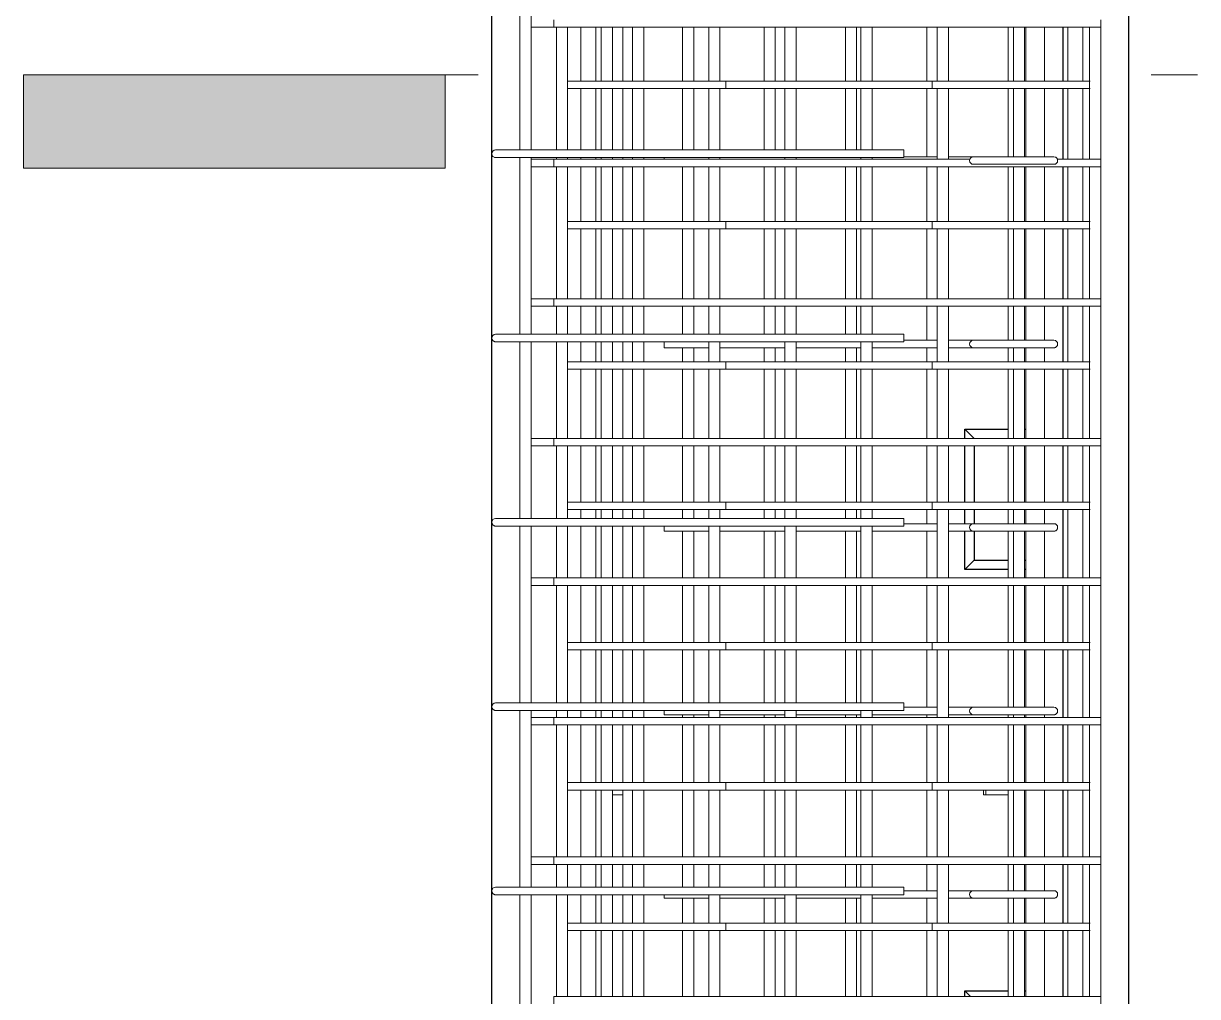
# Model space of a CAD drawing. Header units: millimetres. Extents: x 20 to 15200, y -2824 to 20808.
# Drawn here: x 1531 to 2784, y 3710 to 4749 of the extents above; entities that cross this region are included whole.
import ezdxf

# ---------------------------------------------------------------- set-up
doc = ezdxf.new("R2010")
doc.units = ezdxf.units.MM
for name, color, linetype, lineweight in [('A-GENM', 13, 'Continuous', 18), ('A-WALL', 113, 'Continuous', 25), ('G-ANNO-SYMB', 111, 'Continuous', 9), ('S-RBAR', 171, 'Continuous', 18)]:
    doc.layers.add(name, color=color, linetype=linetype, lineweight=lineweight)

# ---------------------------------------------------------------- blocks, each defined once
blk = doc.blocks.new('RR spread anchor face based - RR-SA-2_5-150-V2-Elevation Front 1')
at = {"layer": 'A-GENM'}
blk.add_line((2171.2, 3925), (2160.5, 3925), dxfattribs=at)
blk = doc.blocks.new('RR spread anchor face based - RR-SA-2_5-150-V5-Elevation Front 1')
at = {"layer": 'A-GENM'}
for p, q in [((2556.2, 3925), (2556.2, 3930)), ((2558.7, 3925), (2556.2, 3925)), ((2558.7, 3930), (2558.7, 3925)), ((2582.3, 3925), (2558.7, 3925))]:
    blk.add_line(p, q, dxfattribs=at)
blk = doc.blocks.new('Detail View - M_Section Tail - Filled Horizontal-14034-Elevation Front 1')
at = {"layer": 'G-ANNO-SYMB'}
blk.add_hatch(color=256, dxfattribs=at).paths.add_polyline_path([(1948.4, 7414), (1948.4, 7514), (1498.4, 7514), (1498.4, 7414)])
for p, q in [((1498.4, 7414), (1498.4, 7514)), ((1498.4, 7514), (1948.4, 7514)), ((1948.4, 7514), (1948.4, 7414)), ((1948.4, 7414), (1498.4, 7414))]:
    blk.add_line(p, q, dxfattribs=at)

msp = doc.modelspace()

# ---------------------------------------------------------------- linework, layer by layer
at = {"layer": 'A-WALL'}
for p, q in [((2711.2, 3690), (2711.2, 7465)), ((2031.2, -1395), (2031.2, 7060)), ((2641.2, 4687.1), (2641.2, 4744.7)), ((2641.2, 4603.7), (2641.2, 4679.1)), ((2641.2, 4537.3), (2641.2, 4595.7)), ((2641.2, 4454.7), (2641.2, 4529.3)), ((2641.2, 4387.4), (2641.2, 4446.7)), ((2641.2, 4305.6), (2641.2, 4379.4)), ((2536.2, 4305.6), (2536.2, 4315.5)), ((2536.2, 4315.5), (2582.3, 4315.5)), ((2546, 4305.6), (2536.2, 4315.5)), ((2599.9, 4315.5), (2601.2, 4315.5)), ((2536.2, 4237.6), (2536.2, 4297.6)), ((2546.2, 4297.6), (2546.2, 4237.6)), ((2641.2, 4237.6), (2641.2, 4297.6)), ((2536.2, 4214.5), (2536.2, 4229.6)), ((2546.2, 4229.6), (2546.2, 4214.5)), ((2641.2, 4156.6), (2641.2, 4229.6)), ((2536.2, 4165.5), (2536.2, 4206.5)), ((2546.2, 4206.5), (2546.2, 4175.5)), ((2536.2, 4165.5), (2546.2, 4175.5)), ((2546.2, 4175.5), (2582.3, 4175.5)), ((2599.9, 4175.5), (2601.2, 4175.5)), ((2582.3, 4165.5), (2536.2, 4165.5)), ((2601.2, 4165.5), (2599.9, 4165.5)), ((2641.2, 4087.8), (2641.2, 4148.6)), ((2641.2, 4007.6), (2641.2, 4079.8)), ((2641.2, 3938), (2641.2, 3999.6)), ((2641.2, 3858.6), (2641.2, 3930)), ((2641.2, 3788.1), (2641.2, 3850.6)), ((2641.2, 3709.6), (2641.2, 3780.1)), ((2536.2, 3709.6), (2536.2, 3715.5)), ((2536.2, 3715.5), (2582.3, 3715.5)), ((2542.1, 3709.6), (2536.2, 3715.5)), ((2599.9, 3715.5), (2601.2, 3715.5))]:
    msp.add_line(p, q, dxfattribs=at)
at = {"layer": 'G-ANNO-SYMB'}
for p, q in [((2016.8, 4694), (1981.5, 4694)), ((2784.5, 4694), (2734.9, 4694))]:
    msp.add_line(p, q, dxfattribs=at)
at = {"layer": 'S-RBAR'}
for p, q in [((2061.2, 4613.6), (2061.2, 4802.4)), ((2073.2, 4613.6), (2073.2, 4802.4)), ((2097.4, 4752.7), (2097.4, 4744.7)), ((2681.2, 4752.7), (2681.2, 4744.7)), ((2097.4, 4744.7), (2073.2, 4744.7)), ((2681.2, 4744.7), (2097.4, 4744.7)), ((2100.2, 4613.6), (2100.2, 4744.7)), ((2112.2, 4613.6), (2112.2, 4744.7)), ((2126.2, 4744.7), (2126.2, 4687.1)), ((2142.2, 4744.7), (2142.2, 4687.1)), ((2148.1, 4687.1), (2148.1, 4744.7)), ((2160.1, 4687.1), (2160.1, 4744.7)), ((2171.2, 4687.1), (2171.2, 4744.7)), ((2181.5, 4687.1), (2181.5, 4744.7)), ((2193.5, 4687.1), (2193.5, 4744.7)), ((2234.9, 4687.1), (2234.9, 4744.7)), ((2246.9, 4687.1), (2246.9, 4744.7)), ((2262.8, 4687.1), (2262.8, 4744.7)), ((2274.8, 4687.1), (2274.8, 4744.7)), ((2321.8, 4687.1), (2321.8, 4744.7)), ((2333.8, 4687.1), (2333.8, 4744.7)), ((2344.1, 4687.1), (2344.1, 4744.7)), ((2356.1, 4687.1), (2356.1, 4744.7)), ((2408.6, 4687.1), (2408.6, 4744.7)), ((2420.6, 4687.1), (2420.6, 4744.7)), ((2425.3, 4687.1), (2425.3, 4744.7)), ((2437.3, 4687.1), (2437.3, 4744.7)), ((2495.5, 4687.1), (2495.5, 4744.7)), ((2506.6, 4687.1), (2506.6, 4744.7)), ((2518.6, 4687.1), (2518.6, 4744.7)), ((2582.3, 4687.1), (2582.3, 4744.7)), ((2587.9, 4687.1), (2587.9, 4744.7)), ((2599.9, 4687.1), (2599.9, 4744.7)), ((2601.2, 4687.1), (2601.2, 4744.7)), ((2621.2, 4687.1), (2621.2, 4744.7)), ((2646.2, 4744.7), (2646.2, 4687.1)), ((2662.2, 4744.7), (2662.2, 4687.1)), ((2669.2, 4603.7), (2669.2, 4744.7)), ((2681.2, 4603.7), (2681.2, 4744.7)), ((2111.7, 4687.1), (2141.2, 4687.1)), ((2501.2, 4687.1), (2141.2, 4687.1)), ((2281.2, 4687.1), (2641.2, 4687.1)), ((2281.2, 4679.1), (2281.2, 4687.1)), ((2501.2, 4687.1), (2501.2, 4679.1)), ((2669.9, 4687.1), (2641.2, 4687.1)), ((2111.7, 4679.1), (2141.2, 4679.1)), ((2126.2, 4679.1), (2126.2, 4613.6)), ((2501.2, 4679.1), (2141.2, 4679.1)), ((2142.2, 4679.1), (2142.2, 4613.6)), ((2148.1, 4613.6), (2148.1, 4679.1)), ((2160.1, 4613.6), (2160.1, 4679.1)), ((2171.2, 4613.6), (2171.2, 4679.1)), ((2181.5, 4613.6), (2181.5, 4679.1)), ((2193.5, 4613.6), (2193.5, 4679.1)), ((2234.9, 4613.6), (2234.9, 4679.1)), ((2246.9, 4613.6), (2246.9, 4679.1)), ((2262.8, 4613.6), (2262.8, 4679.1)), ((2274.8, 4613.6), (2274.8, 4679.1)), ((2281.2, 4679.1), (2641.2, 4679.1)), ((2321.8, 4613.6), (2321.8, 4679.1)), ((2333.8, 4613.6), (2333.8, 4679.1)), ((2344.1, 4613.6), (2344.1, 4679.1)), ((2356.1, 4613.6), (2356.1, 4679.1)), ((2408.6, 4613.6), (2408.6, 4679.1)), ((2420.6, 4613.6), (2420.6, 4679.1)), ((2425.3, 4613.6), (2425.3, 4679.1)), ((2437.3, 4613.6), (2437.3, 4679.1)), ((2495.5, 4606.3), (2495.5, 4679.1)), ((2506.6, 4603.7), (2506.6, 4679.1)), ((2518.6, 4603.7), (2518.6, 4679.1)), ((2582.3, 4606.3), (2582.3, 4679.1)), ((2587.9, 4606.3), (2587.9, 4679.1)), ((2599.9, 4606.3), (2599.9, 4679.1)), ((2601.2, 4606.3), (2601.2, 4679.1)), ((2621.2, 4606.3), (2621.2, 4679.1)), ((2669.9, 4679.1), (2641.2, 4679.1)), ((2646.2, 4679.1), (2646.2, 4603.7)), ((2662.2, 4679.1), (2662.2, 4603.7)), ((2055.2, 4613.6), (2035.2, 4613.6)), ((2055.2, 4613.6), (2471.2, 4613.6)), ((2471.2, 4605.6), (2471.2, 4613.6)), ((2055.2, 4605.6), (2035.2, 4605.6)), ((2055.2, 4605.6), (2471.2, 4605.6)), ((2061.2, 4416.8), (2061.2, 4605.6)), ((2073.2, 4416.8), (2073.2, 4605.6)), ((2097.4, 4603.7), (2073.2, 4603.7)), ((2541.8, 4603.7), (2097.4, 4603.7)), ((2097.4, 4603.7), (2097.4, 4595.7)), ((2100.2, 4603.7), (2100.2, 4605.6)), ((2112.2, 4603.7), (2112.2, 4605.6)), ((2126.2, 4605.6), (2126.2, 4603.7)), ((2142.2, 4605.6), (2142.2, 4603.7)), ((2148.1, 4603.7), (2148.1, 4605.6)), ((2160.1, 4603.7), (2160.1, 4605.6)), ((2171.2, 4603.7), (2171.2, 4605.6)), ((2181.5, 4603.7), (2181.5, 4605.6)), ((2193.5, 4603.7), (2193.5, 4605.6)), ((2215.2, 4603.7), (2215.2, 4605.6)), ((2262.8, 4603.7), (2262.8, 4605.6)), ((2274.8, 4603.7), (2274.8, 4605.6)), ((2344.1, 4603.7), (2344.1, 4605.6)), ((2356.1, 4603.7), (2356.1, 4605.6)), ((2425.3, 4603.7), (2425.3, 4605.6)), ((2437.3, 4603.7), (2437.3, 4605.6)), ((2471.2, 4606.3), (2506.6, 4606.3)), ((2518.6, 4606.3), (2525.2, 4606.3)), ((2525.2, 4606.3), (2545.2, 4606.3)), ((2565.2, 4606.3), (2545.2, 4606.3)), ((2565.2, 4606.3), (2611.2, 4606.3)), ((2631.2, 4606.3), (2611.2, 4606.3)), ((2681.2, 4603.7), (2634.6, 4603.7)), ((2681.2, 4603.7), (2681.2, 4595.7)), ((2097.4, 4595.7), (2073.2, 4595.7)), ((2681.2, 4595.7), (2097.4, 4595.7)), ((2100.2, 4454.7), (2100.2, 4595.7)), ((2112.2, 4454.7), (2112.2, 4595.7)), ((2126.2, 4595.7), (2126.2, 4537.3)), ((2142.2, 4595.7), (2142.2, 4537.3)), ((2148.1, 4537.3), (2148.1, 4595.7)), ((2160.1, 4537.3), (2160.1, 4595.7)), ((2171.2, 4537.3), (2171.2, 4595.7)), ((2181.5, 4537.3), (2181.5, 4595.7)), ((2193.5, 4537.3), (2193.5, 4595.7)), ((2234.9, 4537.3), (2234.9, 4595.7)), ((2246.9, 4537.3), (2246.9, 4595.7)), ((2262.8, 4537.3), (2262.8, 4595.7)), ((2274.8, 4537.3), (2274.8, 4595.7)), ((2321.8, 4537.3), (2321.8, 4595.7)), ((2333.8, 4537.3), (2333.8, 4595.7)), ((2344.1, 4537.3), (2344.1, 4595.7)), ((2356.1, 4537.3), (2356.1, 4595.7)), ((2408.6, 4537.3), (2408.6, 4595.7)), ((2420.6, 4537.3), (2420.6, 4595.7)), ((2425.3, 4537.3), (2425.3, 4595.7)), ((2437.3, 4537.3), (2437.3, 4595.7)), ((2495.5, 4537.3), (2495.5, 4595.7)), ((2506.6, 4537.3), (2506.6, 4595.7)), ((2518.6, 4537.3), (2518.6, 4595.7)), ((2565.2, 4598.3), (2545.2, 4598.3)), ((2565.2, 4598.3), (2611.2, 4598.3)), ((2582.3, 4537.3), (2582.3, 4595.7)), ((2587.9, 4537.3), (2587.9, 4595.7)), ((2599.9, 4537.3), (2599.9, 4595.7)), ((2601.2, 4537.3), (2601.2, 4595.7)), ((2631.2, 4598.3), (2611.2, 4598.3)), ((2621.2, 4537.3), (2621.2, 4595.7)), ((2646.2, 4595.7), (2646.2, 4537.3)), ((2662.2, 4595.7), (2662.2, 4537.3)), ((2669.2, 4454.7), (2669.2, 4595.7)), ((2681.2, 4454.7), (2681.2, 4595.7)), ((2111.7, 4537.3), (2141.2, 4537.3)), ((2501.2, 4537.3), (2141.2, 4537.3)), ((2281.2, 4537.3), (2641.2, 4537.3)), ((2281.2, 4529.3), (2281.2, 4537.3)), ((2501.2, 4537.3), (2501.2, 4529.3)), ((2669.9, 4537.3), (2641.2, 4537.3)), ((2111.7, 4529.3), (2141.2, 4529.3)), ((2126.2, 4529.3), (2126.2, 4454.7)), ((2501.2, 4529.3), (2141.2, 4529.3)), ((2142.2, 4529.3), (2142.2, 4454.7)), ((2148.1, 4454.7), (2148.1, 4529.3)), ((2160.1, 4454.7), (2160.1, 4529.3)), ((2171.2, 4454.7), (2171.2, 4529.3)), ((2181.5, 4454.7), (2181.5, 4529.3)), ((2193.5, 4454.7), (2193.5, 4529.3)), ((2234.9, 4454.7), (2234.9, 4529.3)), ((2246.9, 4454.7), (2246.9, 4529.3)), ((2262.8, 4454.7), (2262.8, 4529.3)), ((2274.8, 4454.7), (2274.8, 4529.3)), ((2281.2, 4529.3), (2641.2, 4529.3)), ((2321.8, 4454.7), (2321.8, 4529.3)), ((2333.8, 4454.7), (2333.8, 4529.3)), ((2344.1, 4454.7), (2344.1, 4529.3)), ((2356.1, 4454.7), (2356.1, 4529.3)), ((2408.6, 4454.7), (2408.6, 4529.3)), ((2420.6, 4454.7), (2420.6, 4529.3)), ((2425.3, 4454.7), (2425.3, 4529.3)), ((2437.3, 4454.7), (2437.3, 4529.3)), ((2495.5, 4454.7), (2495.5, 4529.3)), ((2506.6, 4454.7), (2506.6, 4529.3)), ((2518.6, 4454.7), (2518.6, 4529.3)), ((2582.3, 4454.7), (2582.3, 4529.3)), ((2587.9, 4454.7), (2587.9, 4529.3)), ((2599.9, 4454.7), (2599.9, 4529.3)), ((2601.2, 4454.7), (2601.2, 4529.3)), ((2621.2, 4454.7), (2621.2, 4529.3)), ((2669.9, 4529.3), (2641.2, 4529.3)), ((2646.2, 4529.3), (2646.2, 4454.7)), ((2662.2, 4529.3), (2662.2, 4454.7)), ((2097.4, 4454.7), (2073.2, 4454.7)), ((2681.2, 4454.7), (2097.4, 4454.7)), ((2097.4, 4454.7), (2097.4, 4446.7)), ((2681.2, 4454.7), (2681.2, 4446.7)), ((2097.4, 4446.7), (2073.2, 4446.7)), ((2681.2, 4446.7), (2097.4, 4446.7)), ((2100.2, 4416.8), (2100.2, 4446.7)), ((2112.2, 4416.8), (2112.2, 4446.7)), ((2126.2, 4446.7), (2126.2, 4416.8)), ((2142.2, 4446.7), (2142.2, 4416.8)), ((2148.1, 4416.8), (2148.1, 4446.7)), ((2160.1, 4416.8), (2160.1, 4446.7)), ((2171.2, 4416.8), (2171.2, 4446.7)), ((2181.5, 4416.8), (2181.5, 4446.7)), ((2193.5, 4416.8), (2193.5, 4446.7)), ((2234.9, 4416.8), (2234.9, 4446.7)), ((2246.9, 4416.8), (2246.9, 4446.7)), ((2262.8, 4416.8), (2262.8, 4446.7)), ((2274.8, 4416.8), (2274.8, 4446.7)), ((2321.8, 4416.8), (2321.8, 4446.7)), ((2333.8, 4416.8), (2333.8, 4446.7)), ((2344.1, 4416.8), (2344.1, 4446.7)), ((2356.1, 4416.8), (2356.1, 4446.7)), ((2408.6, 4416.8), (2408.6, 4446.7)), ((2420.6, 4416.8), (2420.6, 4446.7)), ((2425.3, 4416.8), (2425.3, 4446.7)), ((2437.3, 4416.8), (2437.3, 4446.7)), ((2495.5, 4410.4), (2495.5, 4446.7)), ((2506.6, 4387.4), (2506.6, 4446.7)), ((2518.6, 4387.4), (2518.6, 4446.7)), ((2582.3, 4410.4), (2582.3, 4446.7)), ((2587.9, 4410.4), (2587.9, 4446.7)), ((2599.9, 4410.4), (2599.9, 4446.7)), ((2601.2, 4410.4), (2601.2, 4446.7)), ((2621.2, 4410.4), (2621.2, 4446.7)), ((2646.2, 4446.7), (2646.2, 4387.4)), ((2662.2, 4446.7), (2662.2, 4387.4)), ((2669.2, 4305.6), (2669.2, 4446.7)), ((2681.2, 4305.6), (2681.2, 4446.7)), ((2055.2, 4416.8), (2035.2, 4416.8)), ((2055.2, 4416.8), (2471.2, 4416.8)), ((2471.2, 4408.8), (2471.2, 4416.8)), ((2055.2, 4408.8), (2035.2, 4408.8)), ((2055.2, 4408.8), (2471.2, 4408.8)), ((2061.2, 4220), (2061.2, 4408.8)), ((2073.2, 4220), (2073.2, 4408.8)), ((2100.2, 4305.6), (2100.2, 4408.8)), ((2112.2, 4305.6), (2112.2, 4408.8)), ((2126.2, 4408.8), (2126.2, 4387.4)), ((2142.2, 4408.8), (2142.2, 4387.4)), ((2148.1, 4387.4), (2148.1, 4408.8)), ((2160.1, 4387.4), (2160.1, 4408.8)), ((2171.2, 4387.4), (2171.2, 4408.8)), ((2181.5, 4387.4), (2181.5, 4408.8)), ((2193.5, 4387.4), (2193.5, 4408.8)), ((2215.2, 4402.4), (2215.2, 4408.8)), ((2215.2, 4402.4), (2262.8, 4402.4)), ((2234.9, 4387.4), (2234.9, 4402.4)), ((2246.9, 4387.4), (2246.9, 4402.4)), ((2262.8, 4387.4), (2262.8, 4408.8)), ((2274.8, 4387.4), (2274.8, 4408.8)), ((2274.8, 4402.4), (2344.1, 4402.4)), ((2321.8, 4387.4), (2321.8, 4402.4)), ((2333.8, 4387.4), (2333.8, 4402.4)), ((2344.1, 4387.4), (2344.1, 4408.8)), ((2356.1, 4387.4), (2356.1, 4408.8)), ((2356.1, 4402.4), (2425.3, 4402.4)), ((2408.6, 4387.4), (2408.6, 4402.4)), ((2420.6, 4387.4), (2420.6, 4402.4)), ((2425.3, 4387.4), (2425.3, 4408.8)), ((2437.3, 4387.4), (2437.3, 4408.8)), ((2437.3, 4402.4), (2506.6, 4402.4)), ((2471.2, 4410.4), (2506.6, 4410.4)), ((2495.5, 4387.4), (2495.5, 4402.4)), ((2518.6, 4410.4), (2525.2, 4410.4)), ((2518.6, 4402.4), (2525.2, 4402.4)), ((2525.2, 4410.4), (2545.2, 4410.4)), ((2525.2, 4402.4), (2545.2, 4402.4)), ((2565.2, 4410.4), (2545.2, 4410.4)), ((2565.2, 4402.4), (2545.2, 4402.4)), ((2565.2, 4410.4), (2611.2, 4410.4)), ((2565.2, 4402.4), (2611.2, 4402.4)), ((2582.3, 4387.4), (2582.3, 4402.4)), ((2587.9, 4387.4), (2587.9, 4402.4)), ((2599.9, 4387.4), (2599.9, 4402.4)), ((2601.2, 4387.4), (2601.2, 4402.4)), ((2631.2, 4410.4), (2611.2, 4410.4)), ((2631.2, 4402.4), (2611.2, 4402.4)), ((2621.2, 4387.4), (2621.2, 4402.4)), ((2111.7, 4387.4), (2141.2, 4387.4)), ((2501.2, 4387.4), (2141.2, 4387.4)), ((2281.2, 4387.4), (2641.2, 4387.4)), ((2281.2, 4379.4), (2281.2, 4387.4)), ((2501.2, 4387.4), (2501.2, 4379.4)), ((2669.9, 4387.4), (2641.2, 4387.4)), ((2111.7, 4379.4), (2141.2, 4379.4)), ((2126.2, 4379.4), (2126.2, 4305.6)), ((2501.2, 4379.4), (2141.2, 4379.4)), ((2142.2, 4379.4), (2142.2, 4305.6)), ((2148.1, 4305.6), (2148.1, 4379.4)), ((2160.1, 4305.6), (2160.1, 4379.4)), ((2171.2, 4305.6), (2171.2, 4379.4)), ((2181.5, 4305.6), (2181.5, 4379.4)), ((2193.5, 4305.6), (2193.5, 4379.4)), ((2234.9, 4305.6), (2234.9, 4379.4)), ((2246.9, 4305.6), (2246.9, 4379.4)), ((2262.8, 4305.6), (2262.8, 4379.4)), ((2274.8, 4305.6), (2274.8, 4379.4)), ((2281.2, 4379.4), (2641.2, 4379.4)), ((2321.8, 4305.6), (2321.8, 4379.4)), ((2333.8, 4305.6), (2333.8, 4379.4)), ((2344.1, 4305.6), (2344.1, 4379.4)), ((2356.1, 4305.6), (2356.1, 4379.4)), ((2408.6, 4305.6), (2408.6, 4379.4)), ((2420.6, 4305.6), (2420.6, 4379.4)), ((2425.3, 4305.6), (2425.3, 4379.4)), ((2437.3, 4305.6), (2437.3, 4379.4)), ((2495.5, 4305.6), (2495.5, 4379.4)), ((2506.6, 4305.6), (2506.6, 4379.4)), ((2518.6, 4305.6), (2518.6, 4379.4)), ((2582.3, 4305.6), (2582.3, 4379.4)), ((2587.9, 4305.6), (2587.9, 4379.4)), ((2599.9, 4305.6), (2599.9, 4379.4)), ((2601.2, 4305.6), (2601.2, 4379.4)), ((2621.2, 4305.6), (2621.2, 4379.4)), ((2669.9, 4379.4), (2641.2, 4379.4)), ((2646.2, 4379.4), (2646.2, 4305.6)), ((2662.2, 4379.4), (2662.2, 4305.6)), ((2097.4, 4305.6), (2073.2, 4305.6)), ((2681.2, 4305.6), (2097.4, 4305.6)), ((2097.4, 4305.6), (2097.4, 4297.6)), ((2681.2, 4305.6), (2681.2, 4297.6)), ((2097.4, 4297.6), (2073.2, 4297.6)), ((2681.2, 4297.6), (2097.4, 4297.6)), ((2100.2, 4220), (2100.2, 4297.6)), ((2112.2, 4220), (2112.2, 4297.6)), ((2126.2, 4297.6), (2126.2, 4237.6)), ((2142.2, 4297.6), (2142.2, 4237.6)), ((2148.1, 4237.6), (2148.1, 4297.6)), ((2160.1, 4237.6), (2160.1, 4297.6)), ((2171.2, 4237.6), (2171.2, 4297.6)), ((2181.5, 4237.6), (2181.5, 4297.6)), ((2193.5, 4237.6), (2193.5, 4297.6)), ((2234.9, 4237.6), (2234.9, 4297.6)), ((2246.9, 4237.6), (2246.9, 4297.6)), ((2262.8, 4237.6), (2262.8, 4297.6)), ((2274.8, 4237.6), (2274.8, 4297.6)), ((2321.8, 4237.6), (2321.8, 4297.6)), ((2333.8, 4237.6), (2333.8, 4297.6)), ((2344.1, 4237.6), (2344.1, 4297.6)), ((2356.1, 4237.6), (2356.1, 4297.6)), ((2408.6, 4237.6), (2408.6, 4297.6)), ((2420.6, 4237.6), (2420.6, 4297.6)), ((2425.3, 4237.6), (2425.3, 4297.6)), ((2437.3, 4237.6), (2437.3, 4297.6)), ((2495.5, 4237.6), (2495.5, 4297.6)), ((2506.6, 4237.6), (2506.6, 4297.6)), ((2518.6, 4237.6), (2518.6, 4297.6)), ((2582.3, 4237.6), (2582.3, 4297.6)), ((2587.9, 4237.6), (2587.9, 4297.6)), ((2599.9, 4237.6), (2599.9, 4297.6)), ((2601.2, 4237.6), (2601.2, 4297.6)), ((2621.2, 4237.6), (2621.2, 4297.6)), ((2646.2, 4297.6), (2646.2, 4237.6)), ((2662.2, 4297.6), (2662.2, 4237.6)), ((2669.2, 4156.6), (2669.2, 4297.6)), ((2681.2, 4156.6), (2681.2, 4297.6)), ((2111.7, 4237.6), (2141.2, 4237.6)), ((2501.2, 4237.6), (2141.2, 4237.6)), ((2281.2, 4237.6), (2641.2, 4237.6)), ((2281.2, 4229.6), (2281.2, 4237.6)), ((2501.2, 4237.6), (2501.2, 4229.6)), ((2669.9, 4237.6), (2641.2, 4237.6)), ((2111.7, 4229.6), (2141.2, 4229.6)), ((2126.2, 4229.6), (2126.2, 4220)), ((2501.2, 4229.6), (2141.2, 4229.6)), ((2142.2, 4229.6), (2142.2, 4220)), ((2148.1, 4220), (2148.1, 4229.6)), ((2160.1, 4220), (2160.1, 4229.6)), ((2171.2, 4220), (2171.2, 4229.6)), ((2181.5, 4220), (2181.5, 4229.6)), ((2193.5, 4220), (2193.5, 4229.6)), ((2234.9, 4220), (2234.9, 4229.6)), ((2246.9, 4220), (2246.9, 4229.6)), ((2262.8, 4220), (2262.8, 4229.6)), ((2274.8, 4220), (2274.8, 4229.6)), ((2281.2, 4229.6), (2641.2, 4229.6)), ((2321.8, 4220), (2321.8, 4229.6)), ((2333.8, 4220), (2333.8, 4229.6)), ((2344.1, 4220), (2344.1, 4229.6)), ((2356.1, 4220), (2356.1, 4229.6)), ((2408.6, 4220), (2408.6, 4229.6)), ((2420.6, 4220), (2420.6, 4229.6)), ((2425.3, 4220), (2425.3, 4229.6)), ((2437.3, 4220), (2437.3, 4229.6)), ((2495.5, 4214.5), (2495.5, 4229.6)), ((2506.6, 4156.6), (2506.6, 4229.6)), ((2518.6, 4156.6), (2518.6, 4229.6)), ((2582.3, 4214.5), (2582.3, 4229.6)), ((2587.9, 4214.5), (2587.9, 4229.6)), ((2599.9, 4214.5), (2599.9, 4229.6)), ((2601.2, 4214.5), (2601.2, 4229.6)), ((2621.2, 4214.5), (2621.2, 4229.6)), ((2669.9, 4229.6), (2641.2, 4229.6)), ((2646.2, 4229.6), (2646.2, 4156.6)), ((2662.2, 4229.6), (2662.2, 4156.6)), ((2055.2, 4220), (2035.2, 4220)), ((2055.2, 4212), (2035.2, 4212)), ((2055.2, 4220), (2471.2, 4220)), ((2055.2, 4212), (2471.2, 4212)), ((2061.2, 4023.1), (2061.2, 4212)), ((2073.2, 4023.1), (2073.2, 4212)), ((2100.2, 4156.6), (2100.2, 4212)), ((2112.2, 4156.6), (2112.2, 4212)), ((2126.2, 4212), (2126.2, 4156.6)), ((2142.2, 4212), (2142.2, 4156.6)), ((2148.1, 4156.6), (2148.1, 4212)), ((2160.1, 4156.6), (2160.1, 4212)), ((2171.2, 4156.6), (2171.2, 4212)), ((2181.5, 4156.6), (2181.5, 4212)), ((2193.5, 4156.6), (2193.5, 4212)), ((2215.2, 4206.5), (2215.2, 4212)), ((2262.8, 4156.6), (2262.8, 4212)), ((2274.8, 4156.6), (2274.8, 4212)), ((2344.1, 4156.6), (2344.1, 4212)), ((2356.1, 4156.6), (2356.1, 4212)), ((2425.3, 4156.6), (2425.3, 4212)), ((2437.3, 4156.6), (2437.3, 4212)), ((2471.2, 4212), (2471.2, 4220)), ((2471.2, 4214.5), (2506.6, 4214.5)), ((2518.6, 4214.5), (2525.2, 4214.5)), ((2525.2, 4214.5), (2545.2, 4214.5)), ((2565.2, 4214.5), (2545.2, 4214.5)), ((2565.2, 4214.5), (2611.2, 4214.5)), ((2631.2, 4214.5), (2611.2, 4214.5)), ((2215.2, 4206.5), (2262.8, 4206.5)), ((2234.9, 4156.6), (2234.9, 4206.5)), ((2246.9, 4156.6), (2246.9, 4206.5)), ((2274.8, 4206.5), (2344.1, 4206.5)), ((2321.8, 4156.6), (2321.8, 4206.5)), ((2333.8, 4156.6), (2333.8, 4206.5)), ((2356.1, 4206.5), (2425.3, 4206.5)), ((2408.6, 4156.6), (2408.6, 4206.5)), ((2420.6, 4156.6), (2420.6, 4206.5)), ((2437.3, 4206.5), (2506.6, 4206.5)), ((2495.5, 4156.6), (2495.5, 4206.5)), ((2518.6, 4206.5), (2525.2, 4206.5)), ((2525.2, 4206.5), (2545.2, 4206.5)), ((2565.2, 4206.5), (2545.2, 4206.5)), ((2565.2, 4206.5), (2611.2, 4206.5)), ((2582.3, 4156.6), (2582.3, 4206.5)), ((2587.9, 4156.6), (2587.9, 4206.5)), ((2599.9, 4156.6), (2599.9, 4206.5)), ((2601.2, 4156.6), (2601.2, 4206.5)), ((2631.2, 4206.5), (2611.2, 4206.5)), ((2621.2, 4156.6), (2621.2, 4206.5)), ((2097.4, 4156.6), (2073.2, 4156.6)), ((2097.4, 4148.6), (2073.2, 4148.6)), ((2681.2, 4156.6), (2097.4, 4156.6)), ((2097.4, 4156.6), (2097.4, 4148.6)), ((2681.2, 4148.6), (2097.4, 4148.6)), ((2100.2, 4023.1), (2100.2, 4148.6)), ((2112.2, 4023.1), (2112.2, 4148.6)), ((2126.2, 4148.6), (2126.2, 4087.8)), ((2142.2, 4148.6), (2142.2, 4087.8)), ((2148.1, 4087.8), (2148.1, 4148.6)), ((2160.1, 4087.8), (2160.1, 4148.6)), ((2171.2, 4087.8), (2171.2, 4148.6)), ((2181.5, 4087.8), (2181.5, 4148.6)), ((2193.5, 4087.8), (2193.5, 4148.6)), ((2234.9, 4087.8), (2234.9, 4148.6)), ((2246.9, 4087.8), (2246.9, 4148.6)), ((2262.8, 4087.8), (2262.8, 4148.6)), ((2274.8, 4087.8), (2274.8, 4148.6)), ((2321.8, 4087.8), (2321.8, 4148.6)), ((2333.8, 4087.8), (2333.8, 4148.6)), ((2344.1, 4087.8), (2344.1, 4148.6)), ((2356.1, 4087.8), (2356.1, 4148.6)), ((2408.6, 4087.8), (2408.6, 4148.6)), ((2420.6, 4087.8), (2420.6, 4148.6)), ((2425.3, 4087.8), (2425.3, 4148.6)), ((2437.3, 4087.8), (2437.3, 4148.6)), ((2495.5, 4087.8), (2495.5, 4148.6)), ((2506.6, 4087.8), (2506.6, 4148.6)), ((2518.6, 4087.8), (2518.6, 4148.6)), ((2582.3, 4087.8), (2582.3, 4148.6)), ((2587.9, 4087.8), (2587.9, 4148.6)), ((2599.9, 4087.8), (2599.9, 4148.6)), ((2601.2, 4087.8), (2601.2, 4148.6)), ((2621.2, 4087.8), (2621.2, 4148.6)), ((2646.2, 4148.6), (2646.2, 4087.8)), ((2662.2, 4148.6), (2662.2, 4087.8)), ((2669.2, 4007.6), (2669.2, 4148.6)), ((2681.2, 4156.6), (2681.2, 4148.6)), ((2681.2, 4007.6), (2681.2, 4148.6)), ((2111.7, 4087.8), (2141.2, 4087.8)), ((2501.2, 4087.8), (2141.2, 4087.8)), ((2281.2, 4087.8), (2641.2, 4087.8)), ((2281.2, 4079.8), (2281.2, 4087.8)), ((2501.2, 4087.8), (2501.2, 4079.8)), ((2669.9, 4087.8), (2641.2, 4087.8)), ((2111.7, 4079.8), (2141.2, 4079.8)), ((2126.2, 4079.8), (2126.2, 4023.1)), ((2501.2, 4079.8), (2141.2, 4079.8)), ((2142.2, 4079.8), (2142.2, 4023.1)), ((2148.1, 4023.1), (2148.1, 4079.8)), ((2160.1, 4023.1), (2160.1, 4079.8)), ((2171.2, 4023.1), (2171.2, 4079.8)), ((2181.5, 4023.1), (2181.5, 4079.8)), ((2193.5, 4023.1), (2193.5, 4079.8)), ((2234.9, 4023.1), (2234.9, 4079.8)), ((2246.9, 4023.1), (2246.9, 4079.8)), ((2262.8, 4023.1), (2262.8, 4079.8)), ((2274.8, 4023.1), (2274.8, 4079.8)), ((2281.2, 4079.8), (2641.2, 4079.8)), ((2321.8, 4023.1), (2321.8, 4079.8)), ((2333.8, 4023.1), (2333.8, 4079.8)), ((2344.1, 4023.1), (2344.1, 4079.8)), ((2356.1, 4023.1), (2356.1, 4079.8)), ((2408.6, 4023.1), (2408.6, 4079.8)), ((2420.6, 4023.1), (2420.6, 4079.8)), ((2425.3, 4023.1), (2425.3, 4079.8)), ((2437.3, 4023.1), (2437.3, 4079.8)), ((2495.5, 4018.5), (2495.5, 4079.8)), ((2506.6, 4007.6), (2506.6, 4079.8)), ((2518.6, 4007.6), (2518.6, 4079.8)), ((2582.3, 4018.5), (2582.3, 4079.8)), ((2587.9, 4018.5), (2587.9, 4079.8)), ((2599.9, 4018.5), (2599.9, 4079.8)), ((2601.2, 4018.5), (2601.2, 4079.8)), ((2621.2, 4018.5), (2621.2, 4079.8)), ((2669.9, 4079.8), (2641.2, 4079.8)), ((2646.2, 4079.8), (2646.2, 4007.6)), ((2662.2, 4079.8), (2662.2, 4007.6)), ((2055.2, 4023.1), (2035.2, 4023.1)), ((2055.2, 4023.1), (2471.2, 4023.1)), ((2471.2, 4015.1), (2471.2, 4023.1)), ((2055.2, 4015.1), (2035.2, 4015.1)), ((2055.2, 4015.1), (2471.2, 4015.1)), ((2061.2, 3826.3), (2061.2, 4015.1)), ((2073.2, 3826.3), (2073.2, 4015.1)), ((2100.2, 4007.6), (2100.2, 4015.1)), ((2112.2, 4007.6), (2112.2, 4015.1)), ((2126.2, 4015.1), (2126.2, 4007.6)), ((2142.2, 4015.1), (2142.2, 4007.6)), ((2148.1, 4007.6), (2148.1, 4015.1)), ((2160.1, 4007.6), (2160.1, 4015.1)), ((2171.2, 4007.6), (2171.2, 4015.1)), ((2181.5, 4007.6), (2181.5, 4015.1)), ((2193.5, 4007.6), (2193.5, 4015.1)), ((2215.2, 4010.5), (2215.2, 4015.1)), ((2215.2, 4010.5), (2262.8, 4010.5)), ((2234.9, 4007.6), (2234.9, 4010.5)), ((2246.9, 4007.6), (2246.9, 4010.5)), ((2262.8, 4007.6), (2262.8, 4015.1)), ((2274.8, 4007.6), (2274.8, 4015.1)), ((2274.8, 4010.5), (2344.1, 4010.5)), ((2321.8, 4007.6), (2321.8, 4010.5)), ((2333.8, 4007.6), (2333.8, 4010.5)), ((2344.1, 4007.6), (2344.1, 4015.1)), ((2356.1, 4007.6), (2356.1, 4015.1)), ((2356.1, 4010.5), (2425.3, 4010.5)), ((2408.6, 4007.6), (2408.6, 4010.5)), ((2420.6, 4007.6), (2420.6, 4010.5)), ((2425.3, 4007.6), (2425.3, 4015.1)), ((2437.3, 4007.6), (2437.3, 4015.1)), ((2437.3, 4010.5), (2506.6, 4010.5)), ((2471.2, 4018.5), (2506.6, 4018.5)), ((2495.5, 4007.6), (2495.5, 4010.5)), ((2518.6, 4018.5), (2525.2, 4018.5)), ((2518.6, 4010.5), (2525.2, 4010.5)), ((2525.2, 4018.5), (2545.2, 4018.5)), ((2525.2, 4010.5), (2545.2, 4010.5)), ((2565.2, 4018.5), (2545.2, 4018.5)), ((2565.2, 4010.5), (2545.2, 4010.5)), ((2565.2, 4018.5), (2611.2, 4018.5)), ((2565.2, 4010.5), (2611.2, 4010.5)), ((2582.3, 4007.6), (2582.3, 4010.5)), ((2587.9, 4007.6), (2587.9, 4010.5)), ((2599.9, 4007.6), (2599.9, 4010.5)), ((2601.2, 4007.6), (2601.2, 4010.5)), ((2631.2, 4018.5), (2611.2, 4018.5)), ((2631.2, 4010.5), (2611.2, 4010.5)), ((2621.2, 4007.6), (2621.2, 4010.5)), ((2097.4, 4007.6), (2073.2, 4007.6)), ((2097.4, 3999.6), (2073.2, 3999.6)), ((2681.2, 4007.6), (2097.4, 4007.6)), ((2097.4, 4007.6), (2097.4, 3999.6)), ((2681.2, 3999.6), (2097.4, 3999.6)), ((2100.2, 3858.6), (2100.2, 3999.6)), ((2112.2, 3858.6), (2112.2, 3999.6)), ((2126.2, 3999.6), (2126.2, 3938)), ((2142.2, 3999.6), (2142.2, 3938)), ((2148.1, 3938), (2148.1, 3999.6)), ((2160.1, 3938), (2160.1, 3999.6)), ((2171.2, 3938), (2171.2, 3999.6)), ((2181.5, 3938), (2181.5, 3999.6)), ((2193.5, 3938), (2193.5, 3999.6)), ((2234.9, 3938), (2234.9, 3999.6)), ((2246.9, 3938), (2246.9, 3999.6)), ((2262.8, 3938), (2262.8, 3999.6)), ((2274.8, 3938), (2274.8, 3999.6)), ((2321.8, 3938), (2321.8, 3999.6)), ((2333.8, 3938), (2333.8, 3999.6)), ((2344.1, 3938), (2344.1, 3999.6)), ((2356.1, 3938), (2356.1, 3999.6)), ((2408.6, 3938), (2408.6, 3999.6)), ((2420.6, 3938), (2420.6, 3999.6)), ((2425.3, 3938), (2425.3, 3999.6)), ((2437.3, 3938), (2437.3, 3999.6)), ((2495.5, 3938), (2495.5, 3999.6)), ((2506.6, 3938), (2506.6, 3999.6)), ((2518.6, 3938), (2518.6, 3999.6)), ((2582.3, 3938), (2582.3, 3999.6)), ((2587.9, 3938), (2587.9, 3999.6)), ((2599.9, 3938), (2599.9, 3999.6)), ((2601.2, 3938), (2601.2, 3999.6)), ((2621.2, 3938), (2621.2, 3999.6)), ((2646.2, 3999.6), (2646.2, 3938)), ((2662.2, 3999.6), (2662.2, 3938)), ((2669.2, 3858.6), (2669.2, 3999.6)), ((2681.2, 4007.6), (2681.2, 3999.6)), ((2681.2, 3858.6), (2681.2, 3999.6)), ((2111.7, 3938), (2141.2, 3938)), ((2501.2, 3938), (2141.2, 3938)), ((2281.2, 3938), (2641.2, 3938)), ((2281.2, 3930), (2281.2, 3938)), ((2501.2, 3938), (2501.2, 3930)), ((2669.9, 3938), (2641.2, 3938)), ((2111.7, 3930), (2141.2, 3930)), ((2126.2, 3930), (2126.2, 3858.6)), ((2501.2, 3930), (2141.2, 3930)), ((2142.2, 3930), (2142.2, 3858.6)), ((2148.1, 3858.6), (2148.1, 3930)), ((2160.1, 3858.6), (2160.1, 3930)), ((2171.2, 3858.6), (2171.2, 3930)), ((2181.5, 3858.6), (2181.5, 3930)), ((2193.5, 3858.6), (2193.5, 3930)), ((2234.9, 3858.6), (2234.9, 3930)), ((2246.9, 3858.6), (2246.9, 3930)), ((2262.8, 3858.6), (2262.8, 3930)), ((2274.8, 3858.6), (2274.8, 3930)), ((2281.2, 3930), (2641.2, 3930)), ((2321.8, 3858.6), (2321.8, 3930)), ((2333.8, 3858.6), (2333.8, 3930)), ((2344.1, 3858.6), (2344.1, 3930)), ((2356.1, 3858.6), (2356.1, 3930)), ((2408.6, 3858.6), (2408.6, 3930)), ((2420.6, 3858.6), (2420.6, 3930)), ((2425.3, 3858.6), (2425.3, 3930)), ((2437.3, 3858.6), (2437.3, 3930)), ((2495.5, 3858.6), (2495.5, 3930)), ((2506.6, 3858.6), (2506.6, 3930)), ((2518.6, 3858.6), (2518.6, 3930)), ((2582.3, 3858.6), (2582.3, 3930)), ((2587.9, 3858.6), (2587.9, 3930)), ((2599.9, 3858.6), (2599.9, 3930)), ((2601.2, 3858.6), (2601.2, 3930)), ((2621.2, 3858.6), (2621.2, 3930)), ((2669.9, 3930), (2641.2, 3930)), ((2646.2, 3930), (2646.2, 3858.6)), ((2662.2, 3930), (2662.2, 3858.6)), ((2097.4, 3858.6), (2073.2, 3858.6)), ((2097.4, 3850.6), (2073.2, 3850.6)), ((2681.2, 3858.6), (2097.4, 3858.6)), ((2097.4, 3858.6), (2097.4, 3850.6)), ((2681.2, 3850.6), (2097.4, 3850.6)), ((2100.2, 3826.3), (2100.2, 3850.6)), ((2112.2, 3826.3), (2112.2, 3850.6)), ((2126.2, 3850.6), (2126.2, 3826.3)), ((2142.2, 3850.6), (2142.2, 3826.3)), ((2148.1, 3826.3), (2148.1, 3850.6)), ((2160.1, 3826.3), (2160.1, 3850.6)), ((2171.2, 3826.3), (2171.2, 3850.6)), ((2181.5, 3826.3), (2181.5, 3850.6)), ((2193.5, 3826.3), (2193.5, 3850.6)), ((2234.9, 3826.3), (2234.9, 3850.6)), ((2246.9, 3826.3), (2246.9, 3850.6)), ((2262.8, 3826.3), (2262.8, 3850.6)), ((2274.8, 3826.3), (2274.8, 3850.6)), ((2321.8, 3826.3), (2321.8, 3850.6)), ((2333.8, 3826.3), (2333.8, 3850.6)), ((2344.1, 3826.3), (2344.1, 3850.6)), ((2356.1, 3826.3), (2356.1, 3850.6)), ((2408.6, 3826.3), (2408.6, 3850.6)), ((2420.6, 3826.3), (2420.6, 3850.6)), ((2425.3, 3826.3), (2425.3, 3850.6)), ((2437.3, 3826.3), (2437.3, 3850.6)), ((2495.5, 3822.6), (2495.5, 3850.6)), ((2506.6, 3788.1), (2506.6, 3850.6)), ((2518.6, 3788.1), (2518.6, 3850.6)), ((2582.3, 3822.6), (2582.3, 3850.6)), ((2587.9, 3822.6), (2587.9, 3850.6)), ((2599.9, 3822.6), (2599.9, 3850.6)), ((2601.2, 3822.6), (2601.2, 3850.6)), ((2621.2, 3822.6), (2621.2, 3850.6)), ((2646.2, 3850.6), (2646.2, 3788.1)), ((2662.2, 3850.6), (2662.2, 3788.1)), ((2669.2, 3709.6), (2669.2, 3850.6)), ((2681.2, 3858.6), (2681.2, 3850.6)), ((2681.2, 3709.6), (2681.2, 3850.6)), ((2055.2, 3826.3), (2035.2, 3826.3)), ((2055.2, 3826.3), (2471.2, 3826.3)), ((2471.2, 3818.3), (2471.2, 3826.3)), ((2471.2, 3822.6), (2506.6, 3822.6)), ((2518.6, 3822.6), (2525.2, 3822.6)), ((2525.2, 3822.6), (2545.2, 3822.6)), ((2565.2, 3822.6), (2545.2, 3822.6)), ((2565.2, 3822.6), (2611.2, 3822.6)), ((2631.2, 3822.6), (2611.2, 3822.6)), ((2055.2, 3818.3), (2035.2, 3818.3)), ((2055.2, 3818.3), (2471.2, 3818.3)), ((2061.2, 3629.5), (2061.2, 3818.3)), ((2073.2, 3629.5), (2073.2, 3818.3)), ((2100.2, 3709.6), (2100.2, 3818.3)), ((2112.2, 3709.6), (2112.2, 3818.3)), ((2126.2, 3818.3), (2126.2, 3788.1)), ((2142.2, 3818.3), (2142.2, 3788.1)), ((2148.1, 3788.1), (2148.1, 3818.3)), ((2160.1, 3788.1), (2160.1, 3818.3)), ((2171.2, 3788.1), (2171.2, 3818.3)), ((2181.5, 3788.1), (2181.5, 3818.3)), ((2193.5, 3788.1), (2193.5, 3818.3)), ((2215.2, 3814.6), (2215.2, 3818.3)), ((2215.2, 3814.6), (2262.8, 3814.6)), ((2234.9, 3788.1), (2234.9, 3814.6)), ((2246.9, 3788.1), (2246.9, 3814.6)), ((2262.8, 3788.1), (2262.8, 3818.3)), ((2274.8, 3788.1), (2274.8, 3818.3)), ((2274.8, 3814.6), (2344.1, 3814.6)), ((2321.8, 3788.1), (2321.8, 3814.6)), ((2333.8, 3788.1), (2333.8, 3814.6)), ((2344.1, 3788.1), (2344.1, 3818.3)), ((2356.1, 3788.1), (2356.1, 3818.3)), ((2356.1, 3814.6), (2425.3, 3814.6)), ((2408.6, 3788.1), (2408.6, 3814.6)), ((2420.6, 3788.1), (2420.6, 3814.6)), ((2425.3, 3788.1), (2425.3, 3818.3)), ((2437.3, 3788.1), (2437.3, 3818.3)), ((2437.3, 3814.6), (2506.6, 3814.6)), ((2495.5, 3788.1), (2495.5, 3814.6)), ((2518.6, 3814.6), (2525.2, 3814.6)), ((2525.2, 3814.6), (2545.2, 3814.6)), ((2565.2, 3814.6), (2545.2, 3814.6)), ((2565.2, 3814.6), (2611.2, 3814.6)), ((2582.3, 3788.1), (2582.3, 3814.6)), ((2587.9, 3788.1), (2587.9, 3814.6)), ((2599.9, 3788.1), (2599.9, 3814.6)), ((2601.2, 3788.1), (2601.2, 3814.6)), ((2631.2, 3814.6), (2611.2, 3814.6)), ((2621.2, 3788.1), (2621.2, 3814.6)), ((2111.7, 3788.1), (2141.2, 3788.1)), ((2501.2, 3788.1), (2141.2, 3788.1)), ((2281.2, 3788.1), (2641.2, 3788.1)), ((2281.2, 3780.1), (2281.2, 3788.1)), ((2501.2, 3788.1), (2501.2, 3780.1)), ((2669.9, 3788.1), (2641.2, 3788.1)), ((2111.7, 3780.1), (2141.2, 3780.1)), ((2126.2, 3780.1), (2126.2, 3709.6)), ((2501.2, 3780.1), (2141.2, 3780.1)), ((2142.2, 3780.1), (2142.2, 3709.6)), ((2148.1, 3709.6), (2148.1, 3780.1)), ((2160.1, 3709.6), (2160.1, 3780.1)), ((2171.2, 3709.6), (2171.2, 3780.1)), ((2181.5, 3709.6), (2181.5, 3780.1)), ((2193.5, 3709.6), (2193.5, 3780.1)), ((2234.9, 3709.6), (2234.9, 3780.1)), ((2246.9, 3709.6), (2246.9, 3780.1)), ((2262.8, 3709.6), (2262.8, 3780.1)), ((2274.8, 3709.6), (2274.8, 3780.1)), ((2281.2, 3780.1), (2641.2, 3780.1)), ((2321.8, 3709.6), (2321.8, 3780.1)), ((2333.8, 3709.6), (2333.8, 3780.1)), ((2344.1, 3709.6), (2344.1, 3780.1)), ((2356.1, 3709.6), (2356.1, 3780.1)), ((2408.6, 3709.6), (2408.6, 3780.1)), ((2420.6, 3709.6), (2420.6, 3780.1)), ((2425.3, 3709.6), (2425.3, 3780.1)), ((2437.3, 3709.6), (2437.3, 3780.1)), ((2495.5, 3709.6), (2495.5, 3780.1)), ((2506.6, 3709.6), (2506.6, 3780.1)), ((2518.6, 3709.6), (2518.6, 3780.1)), ((2582.3, 3709.6), (2582.3, 3780.1)), ((2587.9, 3709.6), (2587.9, 3780.1)), ((2599.9, 3709.6), (2599.9, 3780.1)), ((2601.2, 3709.6), (2601.2, 3780.1)), ((2621.2, 3709.6), (2621.2, 3780.1)), ((2669.9, 3780.1), (2641.2, 3780.1)), ((2646.2, 3780.1), (2646.2, 3709.6)), ((2662.2, 3780.1), (2662.2, 3709.6)), ((2681.2, 3709.6), (2097.4, 3709.6)), ((2097.4, 3709.6), (2097.4, 3701.6)), ((2681.2, 3709.6), (2681.2, 3701.6))]:
    msp.add_line(p, q, dxfattribs=at)
for centre, start, end in [((2035.2, 4609.6), 90, 270), ((2035.2, 4609.6), 120, 165), ((2035.2, 4609.6), 195, 240), ((2035.2, 4609.6), 255, 270), ((2545.2, 4602.3), 90, 270), ((2631.2, 4602.3), 270, 90), ((2631.2, 4602.3), 20.7524, 60), ((2035.2, 4412.8), 90, 270), ((2035.2, 4412.8), 120, 165), ((2035.2, 4412.8), 195, 240), ((2035.2, 4412.8), 255, 270), ((2545.2, 4406.4), 90, 270), ((2631.2, 4406.4), 270, 90), ((2631.2, 4406.4), 270, 285), ((2631.2, 4406.4), 15, 60), ((2631.2, 4406.4), 300, 345), ((2035.2, 4216), 90, 270), ((2035.2, 4216), 120, 165), ((2035.2, 4216), 195, 240), ((2035.2, 4216), 255, 270), ((2545.2, 4210.5), 90, 270), ((2631.2, 4210.5), 270, 90), ((2631.2, 4210.5), 15, 60), ((2631.2, 4210.5), 270, 285), ((2631.2, 4210.5), 300, 345), ((2035.2, 4019.1), 90, 270), ((2035.2, 4019.1), 120, 165), ((2035.2, 4019.1), 195, 240), ((2035.2, 4019.1), 255, 270), ((2545.2, 4014.5), 90, 270), ((2631.2, 4014.5), 270, 90), ((2631.2, 4014.5), 270, 285), ((2631.2, 4014.5), 15, 60), ((2631.2, 4014.5), 300, 345), ((2035.2, 3822.3), 90, 270), ((2035.2, 3822.3), 120, 165), ((2545.2, 3818.6), 90, 270), ((2631.2, 3818.6), 270, 90), ((2631.2, 3818.6), 15, 60), ((2035.2, 3822.3), 195, 240), ((2035.2, 3822.3), 255, 270), ((2631.2, 3818.6), 270, 285), ((2631.2, 3818.6), 300, 345)]:
    msp.add_arc(centre, 4, start, end, dxfattribs=at)

# ---------------------------------------------------------------- block references
at = {"layer": 'A-GENM'}
for name in ['RR spread anchor face based - RR-SA-2_5-150-V2-Elevation Front 1', 'RR spread anchor face based - RR-SA-2_5-150-V5-Elevation Front 1']:
    msp.add_blockref(name, (0, 0), dxfattribs=at)
at = {"layer": 'G-ANNO-SYMB'}
msp.add_blockref('Detail View - M_Section Tail - Filled Horizontal-14034-Elevation Front 1', (33.1, -2820), dxfattribs=at)

doc.saveas('drawing.dxf')
